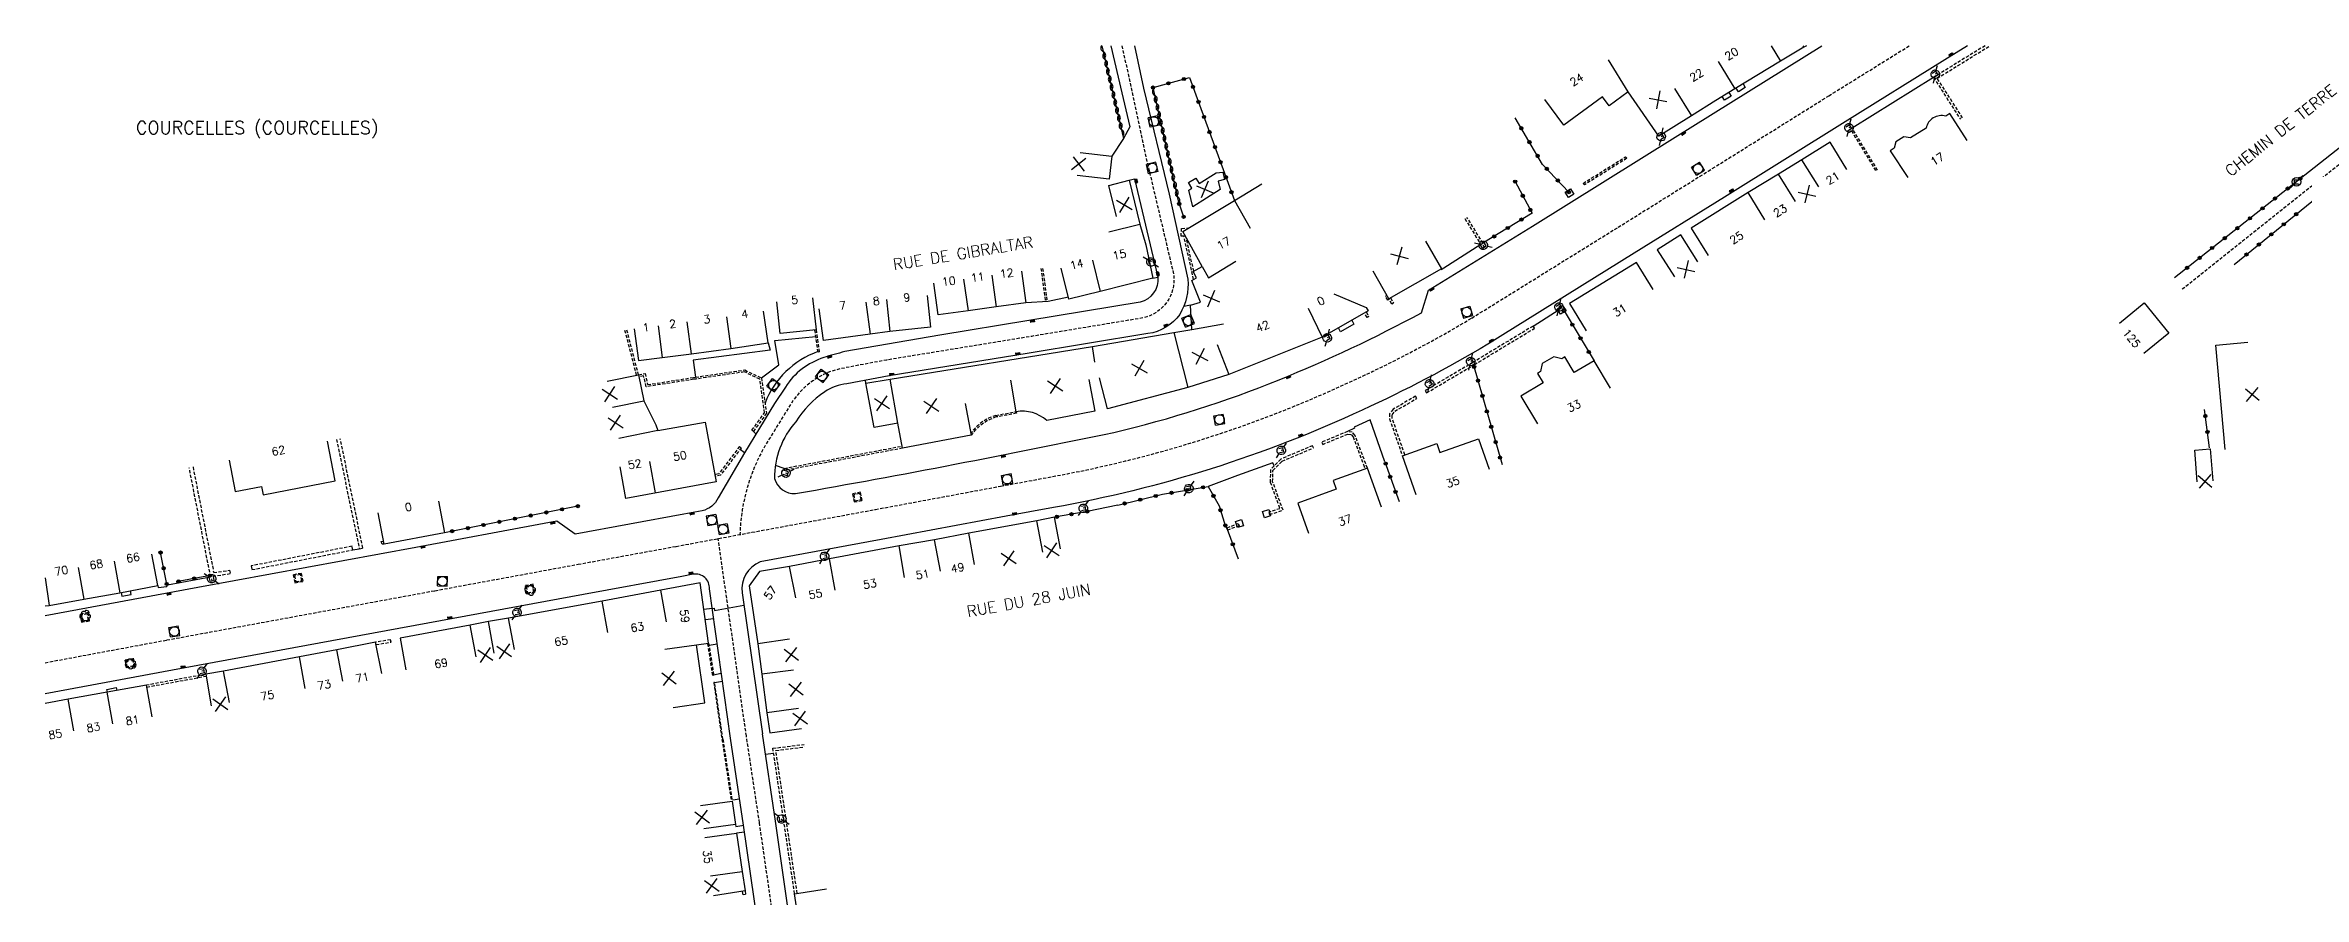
# Model space of a CAD drawing. Header units: millimetres. Extents: x 149999 to 151000, y 127000 to 128000.
# Drawn here: x 150000 to 150352.8, y 127867.1 to 128000.1 of the extents above; entities that cross this region are included whole.
import ezdxf
from ezdxf.enums import TextEntityAlignment as Align

# ---------------------------------------------------------------- set-up
doc = ezdxf.new("R2010")
doc.units = ezdxf.units.MM
doc.linetypes.add('DASHED', pattern=[0.75, 0.5, -0.25])
doc.layers.get('0').update_dxf_attribs({"linetype": 'CONTINUOUS'})
for name, color, linetype in [('W0001', 6, 'DASHED'), ('W0008', 7, 'CONTINUOUS'), ('W0100', 7, 'CONTINUOUS'), ('W0112', 1, 'DASHED'), ('W0300', 7, 'CONTINUOUS'), ('W0310', 3, 'CONTINUOUS'), ('W0322', 7, 'CONTINUOUS'), ('W0334', 7, 'CONTINUOUS'), ('W0400', 7, 'CONTINUOUS'), ('W0420', 7, 'CONTINUOUS'), ('W0471', 7, 'CONTINUOUS'), ('W0980', 7, 'CONTINUOUS'), ('W0984', 7, 'CONTINUOUS'), ('W0989', 7, 'CONTINUOUS'), ('W0991', 7, 'CONTINUOUS'), ('W1102', 7, 'CONTINUOUS')]:
    doc.layers.add(name, color=color, linetype=linetype)
doc.styles.get("Standard").update_dxf_attribs({"font": 'romans.shx', "width": 0.85})

# ---------------------------------------------------------------- blocks, each defined once
blk = doc.blocks.new('T471')
for p, q in [((-0.333334, 0.333334), (-0.333334, -0.333334)), ((-0.333334, 0.333334), (0.333334, 0.333334)), ((-0.333334, 0), (0, 0)), ((0.500001, 0.500001), (1.000002, 1.000002)), ((-0.500001, -0.500001), (-1.000002, -1.000002)), ((-0.333334, -0.333334), (0.333334, -0.333334))]:
    blk.add_line(p, q)
blk.add_ellipse((0, 0), major_axis=(0.471405, 0.471405), ratio=1, start_param=5.4977871438, end_param=11.780972451)
blk = doc.blocks.new('t991o')
at = {"color": 0, "linetype": 'Continuous'}
for p, q in [((-1, 1), (1, -1)), ((-1, -1), (1, 1))]:
    blk.add_line(p, q, dxfattribs=at)
blk = doc.blocks.new('t322o')
at = {"color": 0, "linetype": 'Continuous'}
for radius in [0.25, 0.15]:
    blk.add_circle((0, 0), radius, dxfattribs=at)
blk = doc.blocks.new('T420')
for p, q in [((0.75, 0.75), (-0.75, 0.75)), ((-0.75, 0.75), (-0.75, -0.75)), ((0.75, 0.75), (0.75, -0.75)), ((0.75, -0.75), (-0.75, -0.75))]:
    blk.add_line(p, q)
blk.add_ellipse((0, 0), major_axis=(-0.53, 0.53), ratio=1, start_param=3.926991, end_param=10.210176)
blk = doc.blocks.new('T300')
for p, q in [((-0.8, 0.51), (-0.86, 0.34)), ((-0.86, 0.34), (-0.86, 0.17)), ((-0.86, 0.17), (-0.74, 0.06)), ((-0.69, 0.63), (-0.8, 0.51)), ((-0.8, -0.06), (-0.74, 0.06)), ((-0.74, 0.06), (-0.69, 0.11)), ((-0.57, 0.69), (-0.69, 0.63)), ((-0.46, 0.69), (-0.57, 0.69)), ((-0.29, 0.63), (-0.46, 0.69)), ((-0.29, 0.63), (-0.17, 0.74)), ((-0.23, 0.57), (-0.29, 0.63)), ((-0.17, 0.74), (-0.06, 0.8)), ((-0.06, 0.8), (0.06, 0.8)), ((0.06, 0.8), (0.23, 0.74)), ((0.23, 0.74), (0.34, 0.63)), ((0.34, 0.63), (0.4, 0.51)), ((0.46, 0.46), (0.34, 0.46)), ((0.4, 0.51), (0.4, 0.46)), ((0.57, 0.4), (0.46, 0.46)), ((0.57, 0.4), (0.69, 0.29)), ((0.69, 0.29), (0.74, 0.17)), ((0.74, 0.06), (0.69, -0.17)), ((0.74, 0.17), (0.74, 0.06)), ((-0.8, -0.17), (-0.8, -0.06)), ((-0.8, -0.23), (-0.8, -0.17)), ((-0.74, -0.34), (-0.8, -0.23)), ((-0.69, -0.4), (-0.74, -0.34)), ((-0.51, -0.46), (-0.69, -0.4)), ((-0.4, -0.46), (-0.51, -0.46)), ((-0.4, -0.46), (-0.34, -0.46)), ((-0.34, -0.46), (-0.34, -0.4)), ((-0.34, -0.51), (-0.34, -0.46)), ((-0.29, -0.63), (-0.34, -0.51)), ((-0.17, -0.74), (-0.29, -0.63)), ((-0.06, -0.8), (-0.17, -0.74)), ((0.06, -0.8), (-0.06, -0.8)), ((0.17, -0.74), (0.06, -0.8)), ((0.23, -0.69), (0.17, -0.74)), ((0.29, -0.46), (0.23, -0.46)), ((0.29, -0.63), (0.23, -0.69)), ((0.46, -0.4), (0.29, -0.46)), ((0.34, -0.51), (0.29, -0.63)), ((0.34, -0.51), (0.34, -0.46)), ((0.57, -0.34), (0.46, -0.4)), ((0.63, -0.29), (0.57, -0.34)), ((0.69, -0.17), (0.63, -0.29))]:
    blk.add_line(p, q)
blk = doc.blocks.new('T400')
for p, q in [((-0.15, 0.3), (0.15, 0.3)), ((-0.15, -0.25), (-0.15, 0.3)), ((-0.15, 0.15), (0.15, 0.15)), ((-0.15, 0), (0.15, 0)), ((0.15, 0.3), (0.15, -0.25)), ((-0.15, -0.15), (0.15, -0.15)), ((-0.15, -0.25), (-0.15, -0.3)), ((-0.15, -0.3), (0.15, -0.3)), ((0.15, -0.3), (0.15, -0.25))]:
    blk.add_line(p, q)
blk = doc.blocks.new('t112o')
at = {"color": 0, "linetype": 'Continuous'}
for p, q in [((-0.5, 0.5), (0.5, 0.5)), ((-0.5, -0.5), (-0.5, 0.5)), ((0.5, 0.5), (0.5, -0.5)), ((0.5, -0.5), (-0.5, -0.5))]:
    blk.add_line(p, q, dxfattribs=at)
blk = doc.blocks.new('t310o')
at = {"color": 0, "linetype": 'Continuous'}
for centre, start, end in [((-0.5, 0.38), 216.8699, 323.1304), ((0.5, -0.37), 36.8699, 143.1303)]:
    blk.add_arc(centre, 0.625, start, end, dxfattribs=at)

msp = doc.modelspace()

# ---------------------------------------------------------------- linework, layer by layer
at = {"layer": 'W0001'}
msp.add_lwpolyline([(150000, 127903.69), (150019, 127907.23), (150060.87, 127914.93), (150083.24, 127919.05), (150098.55, 127921.85), (150110.38, 127924.04), (150129.69, 127927.61), (150149.22, 127931.24), (150156.62, 127932.61, 0.06477), (150203.72, 127947.47, 0.028707), (150222.82, 127957.49), (150245.68, 127971.66), (150259.75, 127980.43), (150278.6, 127992.19), (150291.17, 128000)], format="xyb", dxfattribs=at)
at = {"layer": 'W0001', "flags": 128}
msp.add_lwpolyline([(150168.18, 128000), (150171.98, 127982.39), (150176.25, 127964.29, -0.388882), (150171.51, 127957.51), (150154.03, 127954.62), (150131.42, 127950.93), (150124.77, 127949.68, 0.216992), (150116.44, 127944.02), (150112.9, 127938.31, 0.132935), (150108.51, 127923.69, 57.255046)], format="xyb", dxfattribs=at)
for points in [[(150333.78, 127962.02), (150343.39, 127969.69), (150371.18, 127991.71), (150380.87, 128000)], [(150109.52, 127892.25), (150105.12, 127923.07)]]:
    msp.add_lwpolyline(points, dxfattribs=at)
at = {"layer": 'W0001'}
msp.add_lwpolyline([(150140.9, 127671.34), (150136.54, 127703.26), (150132.95, 127728.87), (150130.83, 127743.98), (150127.16, 127769.83), (150124.46, 127788.6), (150121.43, 127809.79), (150116.02, 127847.77), (150111.57, 127878.69), (150109.52, 127892.25)], dxfattribs=at)
at = {"layer": 'W0008'}
for points in [[(150300.23, 128000), (150296.69, 127997.8), (150281.13, 127988.13), (150262.28, 127976.37), (150248.2, 127967.6), (150225.31, 127953.41, -0.028723), (150205.72, 127943.13, -0.064721), (150157.48, 127927.91), (150150.09, 127926.54), (150130.56, 127922.91), (150111.65, 127919.41, 0.335195), (150108.84, 127914.61), (150112.02, 127892.6)], [(150170.15, 128000), (150171.57, 127993.36), (150175.57, 127976.82), (150178.49, 127963.57, -0.153507), (150177.21, 127958.06, -0.205394), (150172.24, 127955.05), (150153.36, 127951.96), (150131.82, 127948.48), (150125.19, 127947.21, 0.124332), (150121.75, 127945.97, 0.106612), (150117.26, 127941.31, 0.188758), (150113.93, 127932.43, 0.359038), (150117.2, 127930.09, 0.007991), (150166.93, 127939.64, 0.038567), (150192.72, 127947.84, 0.028023), (150214.95, 127958.32), (150216.05, 127961.84), (150232.29, 127971.83), (150254.61, 127985.74), (150277.51, 128000)], [(150169.33, 127978.99), (150170.16, 127979.23), (150173.78, 127963.86, -0.375564), (150171.02, 127959.97), (150153.63, 127957.09), (150139.76, 127954.83), (150124.89, 127952.24, 0.017549), (150121.6, 127951.31, 0.173595), (150115.62, 127946.72), (150113.89, 127944.14), (150109.22, 127936.45), (150105.12, 127929.4, -0.225244), (150102.63, 127927.4), (150099.77, 127926.86), (150082.78, 127923.76), (150079.94, 127925.77), (150077.96, 127925.41), (150057.89, 127921.69), (150023.83, 127915.41), (150000, 127911)], [(150107.03, 127891.89), (150103.74, 127915.22, 0.489624), (150101.23, 127917.49), (150099.42, 127917.15), (150084.1, 127914.35), (150061.74, 127910.23), (150019.87, 127902.53), (150000, 127898.83)], [(150107.11, 127718.48), (150111.28, 127710.47, 0.052558), (150123.8, 127692.23), (150127.21, 127688.46, 0.31094), (150132.42, 127687.16, 0.307415), (150135.61, 127691.59), (150134.07, 127702.91), (150130.48, 127728.52), (150128.36, 127743.63), (150124.69, 127769.48), (150121.99, 127788.25), (150118.96, 127809.44), (150113.54, 127847.41), (150109.09, 127878.33), (150107.03, 127891.89)], [(150149.54, 127668.29, -0.186939), (150142.57, 127680.25), (150139.01, 127703.72), (150135.4, 127729.27), (150133.31, 127744.28), (150129.64, 127770.17), (150127.04, 127788.48), (150123.97, 127810.06), (150118.49, 127847.99), (150114.08, 127878.93), (150112.02, 127892.6)]]:
    msp.add_lwpolyline(points, format="xyb", dxfattribs=at)
msp.add_lwpolyline([(150166.42, 128000), (150168.14, 127992.63), (150169.42, 127987.31), (150168.44, 127985.53), (150166.59, 127982.77)], dxfattribs=at)
at = {"layer": 'W0100'}
for points in [[(150275.08, 128000), (150274.66, 127999.75), (150271.06, 127997.57), (150263.89, 127993.25), (150260.95, 127991.44), (150257.14, 127989.07), (150252.03, 127985.86), (150247.27, 127992.81), (150244.28, 127990.6), (150243.23, 127992.03), (150237.18, 127987.57), (150234.21, 127991.6)], [(150300.18, 127985.18), (150297.5, 127989.4), (150296.84, 127989.02)], [(150281.41, 127980.69), (150278.77, 127984.93), (150274.38, 127982.2), (150270.74, 127979.96), (150266, 127977.07), (150257.09, 127971.49), (150259.74, 127967.25)], [(150161.63, 127983.34), (150166.59, 127982.77), (150166.18, 127979.17), (150161.21, 127979.73)], [(150179.1, 127977.78), (150178.56, 127978.64), (150179.7, 127979.3), (150180.22, 127978.47), (150182.88, 127980.14), (150183.96, 127980.27), (150184.22, 127979.1), (150183.19, 127978.85), (150183.51, 127977.53), (150179.24, 127974.86)], [(150143.69, 127944.13), (150144.63, 127939.22), (150133.91, 127937.17), (150133.16, 127941.08), (150129.46, 127940.38), (150128.2, 127947.32), (150131.96, 127947.92), (150163.57, 127953.06), (150176.3, 127955.25), (150179.1, 127955.72), (150178.89, 127959.51), (150180.45, 127959.96), (150179.09, 127963.36), (150179.83, 127963.77), (150179.3, 127964.73), (150180.72, 127965.52), (150177.68, 127970.98), (150185.76, 127975.86), (150190.04, 127978.44)], [(150167.31, 127973.34), (150166.14, 127978.2), (150169.33, 127978.99), (150170.99, 127972.14), (150171.89, 127968.9), (150173, 127963.71), (150164.77, 127961.65), (150159.89, 127960.42), (150158.67, 127965.26)], [(150179.24, 127974.86), (150178.61, 127977.47), (150179.1, 127977.78)], [(150215.6, 127969.5), (150218.08, 127965.16), (150209.87, 127960.48), (150207.4, 127964.82)], [(150258.13, 127966.24), (150255.45, 127970.46), (150251.79, 127968.14), (150254.47, 127963.92)], [(150251.17, 127961.92), (150248.55, 127966.18), (150238.08, 127959.74), (150240.69, 127955.48)], [(150152.51, 127964.79), (150153.16, 127959.84), (150148.51, 127959.23), (150144.14, 127958.61), (150139.49, 127957.98), (150138.82, 127962.93)], [(150119.87, 127960.62), (150120.4, 127955.65), (150114.78, 127955.05), (150114.26, 127960.03)], [(150137.77, 127961.02), (150138.28, 127956.05), (150131.93, 127955.4), (150128.87, 127954.98), (150121.58, 127953.98), (150120.9, 127958.93)], [(150201.25, 127961.29), (150206.32, 127959.14), (150206.63, 127958.61), (150199.46, 127954.49), (150184.89, 127948.68), (150178.48, 127946.62), (150165.93, 127943.32), (150164.66, 127948.15)], [(150092, 127955.8), (150092.65, 127950.84), (150096.38, 127951.33), (150100.95, 127951.91), (150107.08, 127952.75), (150112.91, 127953.63), (150112.17, 127958.57)], [(150087.79, 127947.63), (150092.69, 127948.61), (150093.5, 127944.58), (150094.88, 127941.87), (150095.37, 127940.84), (150095.7, 127939.91), (150103.1, 127941.22), (150104.8, 127931.92), (150090.71, 127929.34), (150089.81, 127934.26)], [(150244.49, 127946.53), (150241.91, 127950.81), (150238.83, 127948.96), (150237.34, 127951.43), (150236.86, 127951.14), (150235.63, 127951.45), (150233.8, 127950.38), (150233.54, 127949.14), (150233.06, 127948.85), (150233.96, 127947.37), (150230.48, 127945.28), (150233.06, 127940.99)], [(150028.73, 127935.32), (150029.67, 127930.41), (150033.81, 127931.2), (150034.05, 127929.91), (150045.31, 127932.06), (150044.12, 127938.27)], [(150214.14, 127929.88), (150211.98, 127935.99), (150217.34, 127937.88), (150217.84, 127936.49), (150223.88, 127938.62), (150225.54, 127933.9)], [(150208.7, 127927.97), (150206.52, 127934.04), (150201.17, 127932.12), (150201.66, 127930.75), (150195.64, 127928.58), (150197.34, 127923.88)], [(150061.45, 127928.89), (150062.39, 127923.98), (150052.94, 127922.18), (150052, 127927.09)], [(150158.57, 127921.47), (150157.62, 127926.38), (150154.87, 127925.85), (150144.28, 127923.92), (150138.91, 127922.89), (150133.37, 127921.91), (150122.49, 127919.91), (150116.28, 127918.71), (150111.55, 127917.9), (150109.96, 127915.68), (150111.3, 127906.63), (150111.91, 127901.87), (150112.71, 127895.87), (150113.19, 127892.76), (150118.15, 127893.42)], [(150000, 127912.54), (150000.64, 127912.64), (150006.05, 127913.62), (150011.67, 127914.61), (150017.58, 127915.73), (150016.64, 127920.64)], [(150098.08, 127896.71), (150103.03, 127897.4), (150101.75, 127906.5), (150103.63, 127906.76), (150102.31, 127916.13), (150096.17, 127915.01), (150086.98, 127913.31), (150072.39, 127910.66), (150069.24, 127910.1), (150066.36, 127909.52), (150055.42, 127907.51), (150056.32, 127902.59)], [(150052.56, 127901.98), (150051.59, 127906.88), (150045.54, 127905.69), (150039.7, 127904.6), (150027.86, 127902.37), (150025.08, 127901.88), (150025.95, 127896.95)], [(150016.71, 127895.26), (150015.83, 127900.18), (150009.69, 127899.08), (150003.6, 127897.97), (150000, 127897.31)], [(150102.36, 127881.4), (150107.31, 127882.08), (150107.81, 127878.41), (150102.86, 127877.73)], [(150103.05, 127876.39), (150108, 127877.1), (150108.86, 127871.11), (150109.32, 127868.05), (150104.38, 127867.31)], [(150122.78, 127863.3), (150117.84, 127862.55), (150117.06, 127867.62), (150122.01, 127868.38)]]:
    msp.add_lwpolyline(points, dxfattribs=at)
for points in [[(150296.84, 127989.02, 0.425943), (150293.77, 127987.13), (150291.32, 127985.61), (150290.32, 127985.79), (150289.04, 127984.99), (150288.77, 127984.02), (150288.15, 127983.61), (150290.9, 127979.44)], [(150163.02, 127947.87), (150163.97, 127942.96), (150156.43, 127941.49, 0.228752), (150151.65, 127942.87), (150150.8, 127947.79)]]:
    msp.add_lwpolyline(points, format="xyb", dxfattribs=at)
at = {"layer": 'W0100', "flags": 128}
for points in [[(150181.69, 127963.77), (150185.97, 127966.35)], [(150323.96, 127956.69), (150327.83, 127959.85), (150331.68, 127955.13), (150327.81, 127951.97)], [(150340.48, 127936.96), (150339.04, 127953.27), (150344.03, 127953.71)], [(150336.13, 127931.9), (150335.74, 127936.88), (150338.17, 127937.07), (150338.56, 127932.09)]]:
    msp.add_lwpolyline(points, dxfattribs=at)
at = {"layer": 'W0112'}
for points in [[(150302.99, 128000), (150294.93, 127995.04), (150299.14, 127988.51)], [(150299.49, 127988.74), (150295.51, 127994.91), (150303.78, 128000)], [(150286.19, 127980.58), (150282.23, 127987.12), (150281.5, 127986.68), (150281.66, 127986.43), (150282.12, 127986.71), (150285.94, 127980.42)], [(150221.73, 127973), (150224.24, 127968.96), (150224.57, 127969.16), (150222.07, 127973.2)], [(150179.37, 127963.52), (150177.85, 127970.29), (150177.42, 127970.25), (150177.5, 127971.46), (150178.65, 127971.57)], [(150179.4, 127964.78), (150178.21, 127970.03)], [(150155.79, 127965.24), (150156.46, 127960.34), (150156.25, 127960.28), (150155.58, 127965.21)], [(150218.47, 127965.27), (150217.85, 127964.91)], [(150210.13, 127960.63), (150210.6, 127959.82), (150210.34, 127959.67), (150209.92, 127960.41), (150209.69, 127960.27), (150209.34, 127960.89), (150209.57, 127961.02)], [(150090.51, 127955.6), (150092.34, 127948.54)], [(150090.81, 127955.64), (150092.63, 127948.6)], [(150120.4, 127955.65), (150120.89, 127952.19), (150120.71, 127952.14), (150120.22, 127955.63)], [(150206.34, 127958.44), (150206.75, 127957.71), (150206.49, 127957.56), (150206.07, 127958.29)], [(150092.69, 127948.61), (150093.69, 127948.83), (150094.08, 127947.09), (150101.26, 127948.21), (150101.58, 127948.26), (150109.26, 127949.38), (150111.88, 127948.15), (150112.66, 127942.63), (150110.63, 127939.79), (150110.39, 127939.97), (150112.35, 127942.7), (150111.61, 127947.95), (150109.21, 127949.08), (150101.62, 127947.96), (150101.31, 127947.92), (150093.86, 127946.76), (150093.47, 127948.48), (150092.75, 127948.32)], [(150212.36, 127936.13), (150210.39, 127941.82), (150210.4, 127942.4), (150210.8, 127942.94), (150214.25, 127944.94), (150214.05, 127945.29), (150210.53, 127943.25), (150209.99, 127942.54), (150209.98, 127941.75), (150211.98, 127935.99)], [(150045.51, 127938.53), (150049.05, 127921.48), (150049.62, 127921.59), (150046.09, 127938.64)], [(150206.52, 127934.04), (150206.25, 127934.74), (150204.6, 127939.17), (150204.16, 127939.66), (150203.4, 127939.78), (150199.38, 127938.11), (150199.53, 127937.76), (150203.44, 127939.38), (150203.96, 127939.3), (150204.27, 127938.96), (150205.89, 127934.61), (150206.14, 127933.91)], [(150023.09, 127934.24), (150026.32, 127917.75), (150028.81, 127918.13), (150028.9, 127917.55), (150025.84, 127917.08), (150022.5, 127934.13)], [(150108.46, 127937.45), (150105.22, 127933.18), (150104.6, 127933.02)], [(150108.46, 127937.45), (150108.73, 127937.24), (150105.49, 127932.97), (150104.64, 127932.76)], [(150133.91, 127937.17), (150115.49, 127933.69), (150115.43, 127934.02), (150133.85, 127937.5)], [(150052.94, 127922.18), (150052.61, 127922.18), (150052.47, 127922.6), (150052.84, 127922.68)], [(150051.67, 127906.51), (150054.02, 127906.9), (150053.96, 127907.28), (150051.59, 127906.88)], [(150103.63, 127906.76), (150104.41, 127901.72), (150104.27, 127901.7), (150103.49, 127906.74)], [(150025.08, 127901.88), (150015.83, 127900.18)], [(150015.88, 127899.89), (150025.13, 127901.58)], [(150105.85, 127891.73), (150104.56, 127900.62), (150104.42, 127900.6), (150105.71, 127891.71)], [(150105.85, 127891.73), (150107.31, 127882.08)], [(150105.71, 127891.71), (150107.17, 127882.06)], [(150117.06, 127867.62), (150113.66, 127890.32), (150118.53, 127890.94)], [(150117.46, 127867.68), (150114.12, 127889.97), (150118.59, 127890.55)], [(150109.32, 127868.05), (150109.4, 127867.51), (150109, 127867.46), (150108.93, 127867.99)]]:
    msp.add_lwpolyline(points, dxfattribs=at)
for points in [[(150240.22, 127978.51), (150246.85, 127982.66), (150247.03, 127982.42), (150240.4, 127978.26)], [(150232.62, 127955.9), (150232.39, 127956.23), (150223.04, 127950.58), (150215.56, 127946.17), (150215.77, 127945.81), (150223.25, 127950.23), (150232.28, 127955.69), (150232.29, 127955.67)], [(150191.24, 127926.82), (150193.34, 127927.49), (150191.72, 127931.92), (150191.76, 127933.68), (150193.2, 127935.15), (150198.11, 127937.21), (150197.96, 127937.56), (150192.98, 127935.47), (150191.38, 127933.84), (150191.34, 127931.85), (150192.85, 127927.73), (150191.13, 127927.19)], [(150126.34, 127928.78), (150127.62, 127929.02), (150127.36, 127930.28), (150126.09, 127930.03)], [(150126.47, 127928.97), (150127.43, 127929.15), (150127.23, 127930.09), (150126.28, 127929.91)], [(150186.47, 127925.05), (150184.72, 127924.4), (150184.59, 127924.76), (150186.33, 127925.41)], [(150047.93, 127921.87), (150032.19, 127918.8), (150032.29, 127918.21), (150048.04, 127921.29)], [(150039, 127916.17), (150040.28, 127916.39), (150040.03, 127917.63), (150038.75, 127917.41)], [(150039.12, 127916.35), (150040.1, 127916.52), (150039.91, 127917.46), (150038.93, 127917.29)], [(150074.98, 127915.71), (150075.22, 127914.41), (150076.47, 127914.64), (150076.23, 127915.93)], [(150075.15, 127915.58), (150075.34, 127914.59), (150076.3, 127914.76), (150076.11, 127915.76)], [(150006.92, 127910.24), (150006.73, 127911.5), (150005.48, 127911.26), (150005.67, 127910)], [(150006.75, 127910.36), (150006.6, 127911.32), (150005.65, 127911.14), (150005.8, 127910.18)], [(150012.47, 127904.15), (150013.75, 127904.37), (150013.99, 127903.08), (150012.71, 127902.86)], [(150012.64, 127904.03), (150013.63, 127904.19), (150013.82, 127903.2), (150012.83, 127903.03)]]:
    msp.add_lwpolyline(points, close=True, dxfattribs=at)
msp.add_lwpolyline([(150144.58, 127939.49, -0.166187), (150148.47, 127942.28), (150151.65, 127942.87), (150151.73, 127942.62), (150148.56, 127942.04, 0.157512), (150144.63, 127939.22)], format="xyb", dxfattribs=at)
at = {"layer": 'W0310'}
msp.add_lwpolyline([(150165.04, 128000), (150168.44, 127985.53)], dxfattribs=at)
at = {"layer": 'W0310', "flags": 128}
msp.add_lwpolyline([(150177.13, 127975.3), (150173.03, 127993.46)], dxfattribs=at)
at = {"layer": 'W0322'}
for points in [[(150173.03, 127993.46), (150178.74, 127995.05), (150185.74, 127975.85)], [(150237.98, 127977.15), (150233.88, 127981.47), (150229.59, 127988.74)], [(150229.6, 127978.78), (150232.23, 127973.88), (150224.57, 127969.16)], [(150177.13, 127975.3), (150177.81, 127973.29)], [(150237.23, 127958.61), (150241.91, 127950.81)], [(150223.1, 127950.13), (150227.55, 127934.62)], [(150209.23, 127935.04), (150211.46, 127928.83)], [(150167.55, 127928.29), (150174.53, 127929.97), (150181.63, 127931.2), (150183.36, 127928.17), (150184.32, 127925.11), (150184.63, 127924.52), (150186.31, 127919.91)], [(150083.19, 127928.12), (150062.39, 127923.98)], [(150162.76, 127927.3), (150157.62, 127926.38)], [(150018.98, 127915.97), (150018.01, 127920.91)], [(150025.8, 127917.28), (150020.45, 127916.3)]]:
    msp.add_lwpolyline(points, dxfattribs=at)
at = {"layer": 'W0322', "flags": 128}
for points in [[(150341.88, 127965.83), (150355.11, 127976.54), (150370.74, 127989.09), (150372.3, 127990.35), (150374.09, 127991.07), (150375.25, 127992.77), (150376.8, 127994.05)], [(150368.85, 127992.35), (150332.57, 127963.78)], [(150338.04, 127937.22), (150337.27, 127943.19)]]:
    msp.add_lwpolyline(points, dxfattribs=at)
at = {"layer": 'W0334'}
for points in [[(150265.2, 127994.03), (150265.54, 127993.48), (150264.47, 127992.81), (150264.11, 127993.38)], [(150294.93, 127995.04), (150282.23, 127987.12)], [(150262.98, 127992.69), (150263.33, 127992.13), (150262.3, 127991.48), (150261.95, 127992.05)], [(150224.24, 127968.96), (150218.47, 127965.27)], [(150173, 127963.71), (150173.78, 127963.87)], [(150159.81, 127960.74), (150156.63, 127960.08), (150153.16, 127959.84)], [(150178.89, 127959.51), (150177.82, 127959.3)], [(150232.39, 127956.23), (150236.48, 127958.81)], [(150204.08, 127957.14), (150204.42, 127956.55), (150202.33, 127955.35), (150201.99, 127955.95)], [(150112.91, 127953.63), (150113.22, 127952.49), (150101.2, 127950.9), (150101.58, 127948.26)], [(150111.88, 127948.15), (150114.61, 127950.16), (150113.96, 127953.97), (150120.37, 127954.61)], [(150128.2, 127947.32), (150128.15, 127947.78)], [(150209.23, 127935.04), (150206.95, 127941.58), (150204.44, 127940.44), (150204.5, 127940.28), (150203.4, 127939.78)], [(150110.63, 127939.79), (150111.02, 127939.41)], [(150109.23, 127936.46), (150108.53, 127936.98)], [(150115.43, 127934.02), (150114.06, 127934.49)], [(150191.94, 127934.42), (150191.74, 127934.89), (150186.24, 127932.93), (150181.63, 127931.2)], [(150167.55, 127928.29), (150162.76, 127927.3)], [(150048.04, 127921.29), (150049.05, 127921.48)], [(150017.58, 127915.73), (150017.66, 127915.43), (150018.99, 127915.58), (150019.12, 127915.82), (150025.84, 127917.08)], [(150011.87, 127914.65), (150011.98, 127914.05), (150013.42, 127914.34), (150013.31, 127914.92)], [(150102.89, 127912.03), (150104.16, 127912.22)], [(150104.4, 127910.54), (150103.12, 127910.36)], [(150104.17, 127912.13), (150104.47, 127912.22), (150104.53, 127911.82), (150109.12, 127912.68)], [(150103.69, 127906.4), (150104.95, 127906.65)], [(150009.72, 127899.08), (150009.64, 127899.49), (150011.1, 127899.79), (150011.18, 127899.34)], [(150105.6, 127902.01), (150104.41, 127901.72)], [(150104.56, 127900.62), (150105.77, 127900.78)], [(150112.5, 127889.43), (150113.77, 127889.58)], [(150107.43, 127882.28), (150108.47, 127882.42)], [(150107.81, 127878.41), (150107.86, 127878.14), (150109.1, 127878.3)], [(150109.25, 127877.24), (150108, 127877.1)]]:
    msp.add_lwpolyline(points, dxfattribs=at)
msp.add_lwpolyline([(150120.69, 127952.25, 0.216416), (150112.43, 127944.21, 0.216853)], format="xyb", dxfattribs=at)
at = {"layer": 'W1102'}
for p, q in [((150269.59, 128000), (150271.06, 127997.57)), ((150274.51, 128000), (150274.66, 127999.75)), ((150261.31, 127997.53), (150263.89, 127993.25)), ((150254.5, 127993.31), (150257.14, 127989.07)), ((150273.36, 127975.7), (150270.74, 127979.96)), ((150277.02, 127977.96), (150274.38, 127982.2)), ((150268.61, 127972.8), (150266, 127977.07)), ((150166.13, 127970.96), (150170.99, 127972.14)), ((150163.56, 127966.5), (150164.77, 127961.65)), ((150143.43, 127963.56), (150144.14, 127958.61)), ((150147.86, 127964.18), (150148.51, 127959.23)), ((150128.2, 127959.94), (150128.87, 127954.98)), ((150131.42, 127960.37), (150131.93, 127955.4)), ((150197.26, 127959.04), (150199.46, 127954.49)), ((150095.72, 127956.29), (150096.38, 127951.33)), ((150106.4, 127957.7), (150107.08, 127952.75)), ((150163.97, 127950.59), (150163.57, 127953.06)), ((150183.04, 127953.34), (150184.89, 127948.68)), ((150088.6, 127943.59), (150093.5, 127944.58)), ((150094.38, 127935.1), (150095.28, 127930.18)), ((150145.17, 127919), (150144.28, 127923.92)), ((150155.81, 127920.94), (150154.87, 127925.85)), ((150134.24, 127916.99), (150133.37, 127921.91)), ((150139.85, 127917.98), (150138.91, 127922.89)), ((150000, 127916.92), (150000.64, 127912.64)), ((150005.16, 127918.54), (150006.05, 127913.62)), ((150010.8, 127919.53), (150011.67, 127914.61)), ((150117.22, 127913.8), (150116.28, 127918.71)), ((150123.39, 127915), (150122.49, 127919.91)), ((150087.9, 127908.39), (150086.98, 127913.31)), ((150097.07, 127910.09), (150096.17, 127915.01)), ((150067.34, 127904.62), (150066.36, 127909.52)), ((150070.12, 127905.17), (150069.24, 127910.1)), ((150073.29, 127905.74), (150072.39, 127910.66)), ((150116.24, 127907.36), (150111.3, 127906.63)), ((150028.79, 127897.46), (150027.86, 127902.37)), ((150040.63, 127899.68), (150039.7, 127904.6)), ((150046.51, 127900.79), (150045.54, 127905.69)), ((150116.87, 127902.5), (150111.91, 127901.87)), ((150010.58, 127894.16), (150009.69, 127899.08)), ((150004.49, 127893.05), (150003.6, 127897.97)), ((150117.66, 127896.52), (150112.71, 127895.87)), ((150103.91, 127870.4), (150108.86, 127871.11))]:
    msp.add_line(p, q, dxfattribs=at)
at = {"layer": 'W1102', "flags": 128}
for points in [[(150247.27, 127992.81), (150244.19, 127997.78)], [(150185.76, 127975.86), (150188.19, 127971.49)], [(150180.72, 127965.52), (150181.69, 127963.77)], [(150100.95, 127951.91), (150100.29, 127956.89)], [(150179.1, 127955.72), (150184.03, 127956.57)], [(150095.7, 127939.91), (150089.59, 127938.68)], [(150096.8, 127905.8), (150101.75, 127906.5)]]:
    msp.add_lwpolyline(points, dxfattribs=at)
at = {"layer": 'W1102'}
for points in [[(150176.3, 127955.25), (150178.48, 127946.62)], [(150133.16, 127941.08), (150131.96, 127947.92)]]:
    msp.add_lwpolyline(points, dxfattribs=at)

# ---------------------------------------------------------------- block references
at = {"layer": 'W0112'}
for p, rotation in [((150238.08, 127976.97), 212.042308334055), ((150236.85, 127958.76), 211.576799519744), ((150190.77, 127926.95), 197.487082790426), ((150186.54, 127925.4), 197.487082790426)]:
    msp.add_blockref('t112o', p, dxfattribs=dict(at, rotation=rotation))
at = {"layer": 'W0300'}
for p, rotation in [((150075.82, 127914.95), 10.1294058916159), ((150006.24, 127910.94), 278.628647425438), ((150013.29, 127903.49), 189.679369821007)]:
    msp.add_blockref('T300', p, dxfattribs=dict(at, rotation=rotation))
at = {"layer": 'W0310'}
for p, rotation in [((150165.26, 127999.05), 283.212732079297), ((150165.55, 127997.83), 283.212732079297), ((150165.84, 127996.61), 283.212732079297), ((150166.12, 127995.4), 283.212732079297), ((150166.41, 127994.18), 283.212732079297), ((150166.69, 127992.96), 283.212732079297), ((150166.98, 127991.74), 283.212732079297), ((150167.26, 127990.53), 283.212732079297), ((150173.31, 127992.24), 102.6958381603887), ((150173.58, 127991.02), 102.6958381603887), ((150173.86, 127989.8), 102.6958381603887), ((150167.55, 127989.31), 283.212732079297), ((150167.84, 127988.09), 283.212732079297), ((150168.12, 127986.88), 283.212732079297), ((150174.13, 127988.58), 102.6958381603887), ((150174.41, 127987.36), 102.6958381603887), ((150174.68, 127986.14), 102.6958381603887), ((150174.96, 127984.93), 102.6958381603887), ((150175.23, 127983.71), 102.6958381603887), ((150175.51, 127982.49), 102.6958381603887), ((150175.78, 127981.27), 102.6958381603887), ((150176.06, 127980.05), 102.6958381603887), ((150176.33, 127978.83), 102.6958381603887), ((150176.61, 127977.61), 102.6958381603887), ((150176.88, 127976.39), 102.6958381603887)]:
    msp.add_blockref('t310o', p, dxfattribs=dict(at, rotation=rotation))
at = {"layer": 'W0322'}
for p, rotation in [((150175.44, 127994.13), 15.5324470897636), ((150177.85, 127994.8), 15.5324470897636), ((150173.03, 127993.46), 15.5324470897636), ((150179.28, 127993.57), 290.039909602864), ((150180.14, 127991.22), 290.039909602864), ((150181, 127988.87), 290.039909602864), ((150230.55, 127987.11), 120.581442779083), ((150181.85, 127986.52), 290.039909602864), ((150182.71, 127984.17), 290.039909602864), ((150231.82, 127984.95), 120.581442779083), ((150183.57, 127981.82), 290.039909602864), ((150233.1, 127982.8), 120.581442779083), ((150234.54, 127980.78), 133.506825286066), ((150184.42, 127979.47), 290.039909602864), ((150185.28, 127977.13), 290.039909602864), ((150229.6, 127978.78), 298.19477314085), ((150230.78, 127976.57), 298.19477314085), ((150236.26, 127978.97), 133.506825286066), ((150237.98, 127977.15), 133.506825286066), ((150348.28, 127976.15), 218.2320877454196), ((150350.25, 127977.7), 218.2320877454196), ((150352.21, 127979.25), 218.2320877454196), ((150177.13, 127975.3), 288.649027655093), ((150177.81, 127973.29), 288.649027655093), ((150230.58, 127972.86), 211.650121224601), ((150231.96, 127974.37), 298.19477314085), ((150344.36, 127973.06), 218.2320877454196), ((150346.32, 127974.61), 218.2320877454196), ((150351.59, 127973.69), 38.98368703200121), ((150226.32, 127970.23), 211.650121224601), ((150228.45, 127971.55), 211.650121224601), ((150340.43, 127969.96), 218.2320877454196), ((150342.39, 127971.51), 218.2320877454196), ((150345.76, 127968.97), 38.98368703200121), ((150347.71, 127970.55), 38.98368703200121), ((150349.65, 127972.12), 38.98368703200121), ((150336.5, 127966.87), 218.2320877454196), ((150338.46, 127968.42), 218.2320877454196), ((150343.82, 127967.4), 38.98368703200121), ((150334.54, 127965.32), 218.2320877454196), ((150237.23, 127958.61), 300.983100764006), ((150238.52, 127956.46), 300.983100764006), ((150239.8, 127954.32), 300.983100764006), ((150241.09, 127952.18), 300.983100764006), ((150223.18, 127949.85), 285.98352476325), ((150223.79, 127947.73), 285.98352476325), ((150224.48, 127945.33), 285.98352476325), ((150225.17, 127942.92), 285.98352476325), ((150337.4, 127942.18), 97.36728833797122), ((150225.86, 127940.52), 285.98352476325), ((150226.55, 127938.12), 285.98352476325), ((150337.72, 127939.7), 97.36728833797122), ((150209.37, 127934.76), 289.732474601396), ((150227.23, 127935.71), 285.98352476325), ((150178.38, 127930.64), 189.846282260562), ((150180.84, 127931.06), 189.846282260562), ((150210.07, 127932.69), 289.732474601396), ((150210.91, 127930.34), 289.732474601396), ((150078.28, 127927.14), 191.240979925486), ((150080.73, 127927.63), 191.240979925486), ((150083.19, 127928.12), 191.240979925486), ((150160.3, 127926.86), 190.102628181056), ((150162.76, 127927.3), 190.102628181056), ((150168.6, 127928.55), 193.489526141052), ((150171.04, 127929.13), 193.489526141052), ((150173.47, 127929.71), 193.489526141052), ((150175.92, 127930.21), 189.846282260562), ((150182.47, 127929.72), 119.704094858031), ((150183.57, 127927.49), 107.3408397242609), ((150063.57, 127924.22), 191.240979925486), ((150066.02, 127924.7), 191.240979925486), ((150068.47, 127925.19), 191.240979925486), ((150070.93, 127925.68), 191.240979925486), ((150073.38, 127926.17), 191.240979925486), ((150075.83, 127926.65), 191.240979925486), ((150158.03, 127926.47), 190.102628181056), ((150184.32, 127925.11), 107.3408397242609), ((150018.02, 127920.88), 101.117669213337), ((150185.49, 127922.17), 290.016355339553), ((150018.5, 127918.43), 101.117669213337), ((150020.82, 127916.37), 190.352383122224), ((150023.28, 127916.82), 190.352383122224), ((150025.74, 127917.27), 190.352383122224), ((150018.98, 127915.97), 101.117669213337)]:
    msp.add_blockref('t322o', p, dxfattribs=dict(at, rotation=rotation))
at = {"layer": 'W0400'}
for p, rotation in [((150297.68, 127998.61), 301.874323701182), ((150255.86, 127986.3), 301.90921603357), ((150170.4, 127978.89), 13.26835378882403), ((150263.37, 127977.35), 301.948180388522), ((150173.77, 127964.4), 13.26835378882403), ((150216.54, 127961.97), 301.589604619256), ((150154.19, 127957.01), 279.2997534135579), ((150175.07, 127956.34), 291.937694264418), ((150151.89, 127951.89), 279.2997534135579), ((150225.87, 127953.92), 301.793597257081), ((150122.51, 127951.42), 285.5693838157749), ((150132.21, 127948.7), 279.190032954512), ((150194.17, 127948.26), 293.377418180177), ((150196.09, 127939.18), 293.1657633697239), ((150149.64, 127935.92), 280.407030174105), ((150101.02, 127926.95), 280.662530482583), ((150151.41, 127926.93), 280.504616837769), ((150079.27, 127925.5), 280.289271274483), ((150059, 127921.75), 280.490628805042), ((150100.86, 127917.65), 280.756588806642), ((150019.31, 127914.42), 280.4578288625831), ((150063.17, 127910.71), 280.45764476804), ((150021.53, 127903.02), 280.412955332767)]:
    msp.add_blockref('T400', p, dxfattribs=dict(at, rotation=rotation))
at = {"layer": 'W0420'}
for p, rotation in [((150173.16, 127988.16), 283.268353788824), ((150172.91, 127980.91), 283.268353788824), ((150258.16, 127980.81), 211.90921603357), ((150222.02, 127958.42), 105.983524763075), ((150178.52, 127957.04), 201.937694264418), ((150121.35, 127948.45), 143.482174187568), ((150113.75, 127947.01), 143.482174187568), ((150183.4, 127941.63), 190.476436169805), ((150150.25, 127932.32), 190.476436169805), ((150104.12, 127925.94), 10.1294058916159), ((150105.89, 127924.51), 10.1294058916159), ((150062.05, 127916.4), 178.993696696968), ((150020.18, 127908.57), 189.679369821007)]:
    msp.add_blockref('T420', p, dxfattribs=dict(at, rotation=rotation))
at = {"layer": 'W0471'}
for p, rotation in [((150295.21, 127995.55), 211.637562749074), ((150252.4, 127985.78), 212.035260804711), ((150281.73, 127987.18), 211.936589057349), ((150351.62, 127978.75), 359.96724), ((150224.61, 127968.85), 121.777460756689), ((150172.7, 127966.24), 283.268353788824), ((150236.44, 127959.2), 211.793597257081), ((150200.24, 127954.4), 209.825186376803), ((150222.65, 127950.7), 211.150833926289), ((150216.22, 127947.25), 212.60920732546), ((150193.06, 127936.82), 190.102628181056), ((150115.7, 127933.28), 161.011282240616), ((150178.63, 127930.87), 190.102628181056), ((150162.14, 127927.8), 190.102628181056), ((150121.73, 127920.3), 190.476436169805), ((150026.01, 127916.79), 101.117669213337), ((150073.7, 127911.53), 190.288880250073), ((150024.49, 127902.36), 190.020327243927), ((150115.05, 127879.3), 98.6767460913885)]:
    msp.add_blockref('T471', p, dxfattribs=dict(at, rotation=rotation))
at = {"layer": 'W0991'}
for p, rotation in [((150251.92, 127991.55), 304.3936224697135), ((150161.42, 127981.54), 353.4684139803788), ((150168.56, 127975.17), 13.61318292590447), ((150181.14, 127977.59), 22.60660348759603), ((150275.19, 127976.83), 301.6809304676346), ((150211.5, 127967.16), 299.6918178167296), ((150256.3, 127965.08), 302.3605945680368), ((150182.14, 127960.56), 21.67453735656847), ((150180.36, 127951.49), 287.7975577897641), ((150170.91, 127949.65), 284.745293566782), ((150088.19, 127945.61), 11.35961908944524), ((150130.71, 127944.15), 10.80916827699297), ((150138.41, 127943.74), 280.8091682767517), ((150157.75, 127946.9), 280.9834789065499), ((150344.74, 127945.55), 5.017870402419862), ((150089.09, 127941.14), 11.35961908938697), ((150337.34, 127931.99), 274.4824000310606), ((150150.49, 127919.97), 280.3438434077511), ((150157.19, 127921.21), 280.9154092694816), ((150068.73, 127904.89), 281.2969371108115), ((150071.7, 127905.46), 280.1265223557312), ((150116.56, 127904.93), 7.329333342130217), ((150097.44, 127901.25), 8.032494647040185), ((150117.27, 127899.51), 7.581625952219675), ((150027.37, 127897.21), 280.0265064623884), ((150117.91, 127894.97), 8.80356881515448), ((150102.61, 127879.56), 7.828196582361102), ((150104.14, 127868.85), 8.572137716615915)]:
    msp.add_blockref('t991o', p, dxfattribs=dict(at, rotation=rotation))

# ---------------------------------------------------------------- texts
at = {"layer": 'W0980'}
msp.add_text('COURCELLES (COURCELLES)', height=2, dxfattribs=at).set_placement((150033.12, 127987.07), align=Align.MIDDLE)
at = {"layer": 'W0984'}
msp.add_text('125', height=1.25, rotation=309.1763, dxfattribs=at).set_placement((150325.88, 127954.33), align=Align.MIDDLE)
at = {"layer": 'W0989'}
for s, rotation, p in [('CHEMIN DE TERRE', 38.4294, (150349.16, 127986.78)), ('RUE DE GIBRALTAR', 9.4011, (150143.36, 127967.61)), ('RUE DU 28 JUIN', 10.501, (150153.61, 127913.42))]:
    msp.add_text(s, height=1.75, rotation=rotation, dxfattribs=at).set_placement(p, align=Align.MIDDLE)
at = {"layer": 'W0991'}
for s, rotation, p in [('20', 31.1235, (150263.4, 127998.73)), ('24', 31.7618, (150239.2, 127994.69)), ('22', 31.9079, (150257.91, 127995.42)), ('21', 31.8578, (150279.21, 127979.32)), ('17', 31.7546, (150295.54, 127982.31)), ('23', 31.3765, (150270.98, 127974.25)), ('17', 29.0429, (150184.07, 127969.2)), ('25', 32.0376, (150264.17, 127970.03)), ('14', 14.1647, (150161.11, 127965.88)), ('15', 12.0579, (150167.79, 127967.4)), ('10', 7.7098, (150141.13, 127963.24)), ('11', 8.0899, (150145.65, 127963.87)), ('12', 7.4661, (150150.18, 127964.49)), ('4', 8.5759, (150109.28, 127958.14)), ('5', 6.0395, (150117.06, 127960.32)), ('7', 7.8377, (150124.55, 127959.44)), ('8', 7.641, (150129.81, 127960.15)), ('9', 5.8779, (150134.59, 127960.7)), ('0', 29.3575, (150199.25, 127960.16)), ('31', 31.5768, (150245.93, 127958.7)), ('1', 7.5463, (150093.86, 127956.04)), ('2', 7.5504, (150098.01, 127956.59)), ('3', 7.5504, (150103.35, 127957.3)), ('42', 21.8598, (150190.15, 127956.19)), ('33', 25.8381, (150238.77, 127943.76)), ('62', 10.8347, (150036.43, 127936.79)), ('52', 10.3883, (150092.09, 127934.68)), ('50', 10.3544, (150099.14, 127935.97)), ('35', 19.4232, (150219.84, 127931.89)), ('0', 10.8347, (150056.73, 127927.99)), ('37', 19.8133, (150203.02, 127925.93)), ('66', 10.7741, (150013.72, 127920.09)), ('70', 10.2795, (150002.53, 127918.06)), ('68', 10.0002, (150007.98, 127919.03)), ('53', 10.4024, (150128.82, 127915.99)), ('51', 10.0518, (150137.05, 127917.48)), ('49', 10.8541, (150142.51, 127918.49)), ('57', 54.4984, (150113.26, 127914.6)), ('55', 10.9416, (150120.31, 127914.4)), ('63', 10.5002, (150092.48, 127909.24)), ('59', 278.0325, (150099.89, 127910.95)), ('65', 10.289, (150080.59, 127907.06)), ('69', 10.4146, (150061.83, 127903.6)), ('75', 10.6588, (150034.71, 127898.57)), ('73', 10.6295, (150043.57, 127900.24)), ('71', 11.1273, (150049.53, 127901.38)), ('81', 10.2145, (150013.64, 127894.71)), ('85', 10.399, (150001.59, 127892.52)), ('83', 10.2768, (150007.53, 127893.6)), ('35', 278.2006, (150103.48, 127873.39))]:
    msp.add_text(s, height=1.25, rotation=rotation, dxfattribs=at).set_placement(p, align=Align.MIDDLE)

doc.saveas('drawing.dxf')
